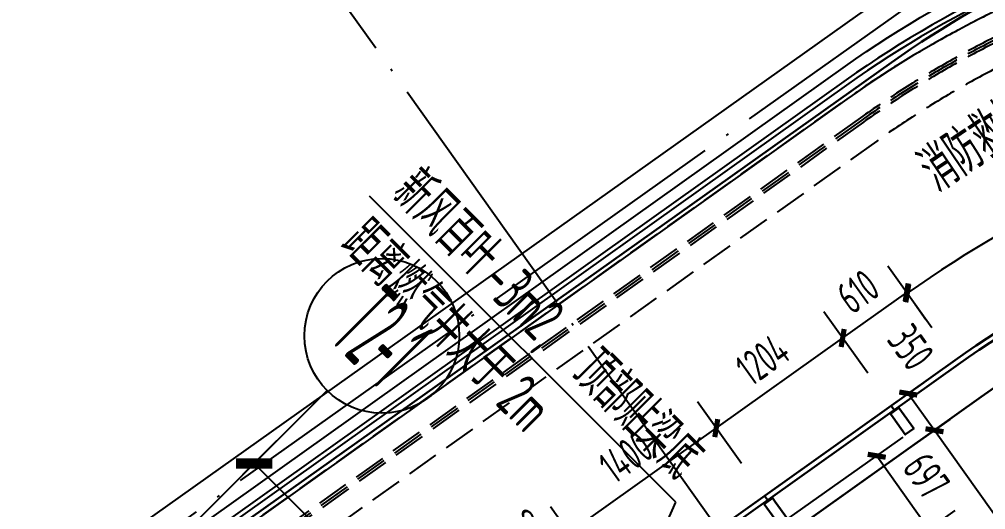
# Model space of a CAD drawing. Extents: x -936 to 12807311, y 101 to 1511157.
# Drawn here: x 12222528 to 12230018, y 1231463 to 1235267 of the extents above; entities that cross this region are included whole.
import ezdxf
from ezdxf.enums import TextEntityAlignment as Align

# ---------------------------------------------------------------- set-up
doc = ezdxf.new("R2010")
doc.units = 0
doc.header["$LTSCALE"] = 1000
doc.header["$MEASUREMENT"] = 0
for name, pattern in [('PX-GRID-T2$0$DOTE', [2.4200000000000004, 2, -0.2, 0.02, -0.2]), ('PX-PLAN-F2-T2$0$DASH', [0.35, 0.25, -0.1]), ('TX-GRID-T2$0$DOTE', [2.4200000000000004, 2, -0.2, 0.02, -0.2])]:
    doc.linetypes.add(name, pattern=pattern)
for name, color, linetype, lineweight in [('PX-GLAZ-F2$0$PX-GLAZ-F1$0$_EDO-ALUMINIUM-SECTION', 90, 'Continuous', 30), ('PX-GLAZ-F2$0$PX-GLAZ-F2$0$_EDO-GLASS-SECTION', 130, 'Continuous', 30), ('PX-GLAZ-F2$0$PX-GLAZ-F2$0$PX-GLAZ-F2$0$板边线', 36, 'Continuous', 30), ('PX-PLAN-F2-T2$0$板边线', 36, 'Continuous', 30)]:
    doc.layers.add(name, color=color, linetype=linetype, lineweight=lineweight)
for name, color, linetype in [('PX-GLAZ-F2$0$PX-GLAZ-F2$0$PX-GLAZ-F2$0$G-LINE2', 2, 'Continuous'), ('PX-GLAZ-F2$0$PX-GLAZ-F2$0$PX-GLAZ-F2$0$幕墙线', 104, 'Continuous'), ('PX-GLAZ-F2$0$PX-GLAZ-F2$0$PX-GLAZ-F2$0$平台轮廓', 3, 'Continuous'), ('PX-GLAZ-F2$0$PX-GLAZ-F2$0$PX-GLAZ-F2$0$挑檐', 53, 'Continuous'), ('PX-GRID-T2$0$DOTE', 1, 'Continuous'), ('PX-PLAN-F2-T2$0$A-FLOR', 2, 'Continuous'), ('PX-PLAN-F2-T2$0$A-SHFT', 161, 'Continuous'), ('PX-PLAN-F2-T2$0$DIM_LEAD', 3, 'Continuous'), ('PX-PLAN-F2-T2$0$E_STAIR', 2, 'Continuous'), ('PX-PLAN-F2-T2$0$PUB_DIM', 3, 'Continuous'), ('PX-PLAN-F2-T2$0$PUB_TEXT', 7, 'Continuous'), ('TX-GRID-T2$0$A-SYMB', 4, 'Continuous'), ('TX-GRID-T2$0$DOTE', 1, 'Continuous'), ('TX-GRID-T2$0$PUB_DIM', 3, 'Continuous')]:
    doc.layers.add(name, color=color, linetype=linetype)
doc.styles.add('PX-PLAN-F2-T2$0$XD2008', font='xd-hzs.shx', dxfattribs={"width": 0.7, "bigfont": 'xd-hztxt.shx'})
doc.styles.add('PX-PLAN-F2-T2$0$XD2008_T3', font='xd-hzs.shx', dxfattribs={"width": 0.7, "bigfont": 'xd-hztxt.shx'})
doc.styles.add('TX-GRID-T2$0$X-01-GRID-01$0$1600-CD-B1-09-Grid$0$XD2008', font='xd-hzs.shx', dxfattribs={"width": 0.7, "bigfont": 'xd-hztxt.shx'})
doc.styles.add('TX-GRID-T2$0$XD2008_T3', font='xd-hzs.shx', dxfattribs={"width": 0.7, "bigfont": 'xd-hztxt.shx'})
doc.dimstyles.new('PX-PLAN-F2-T2$0$_TCH_ARCH&&100', dxfattribs={"dimtxt": 250, "dimasz": 100, "dimexe": 250, "dimexo": 300, "dimgap": 100, "dimtad": 1, "dimdec": 0, "dimzin": 0, "dimdsep": 46, "dimtxsty": 'PX-PLAN-F2-T2$0$XD2008_T3', "dimblk": 'PX-PLAN-F2-T2$0$_ArchTick', "dimcen": 0.09, "dimclrd": 1, "dimclrt": 4, "dimazin": 2, "dimtfac": 1, "dimtdec": 0, "dimtix": 1, "dimtmove": 2, "dimatfit": 3, "dimfxl": 0, "dimtolj": 1, "dimtzin": 0, "dimarcsym": 0})
doc.dimstyles.new('TX-GRID-T2$0$_TCH_ARCH&&100', dxfattribs={"dimtxt": 350, "dimasz": 200, "dimexe": 250, "dimexo": 300, "dimgap": 100, "dimtad": 1, "dimdec": 0, "dimzin": 0, "dimdsep": 46, "dimtxsty": 'TX-GRID-T2$0$XD2008_T3', "dimblk": 'TX-GRID-T2$0$_ArchTick', "dimcen": 0.09, "dimclrd": 1, "dimclre": 1, "dimclrt": 4, "dimazin": 2, "dimtfac": 1, "dimtdec": 0, "dimtix": 1, "dimtmove": 2, "dimatfit": 3, "dimfxl": 0, "dimtolj": 1, "dimtzin": 0, "dimarcsym": 0})

# ---------------------------------------------------------------- blocks, each defined once
blk = doc.blocks.new('PX-PLAN-F2-T2$0$eee')
at = {"layer": 'PX-PLAN-F2-T2$0$A-SHFT', "linetype": 'PX-PLAN-F2-T2$0$DASH', "ltscale": 1000, "insert": (-60750.46952507086, 23276.41111742333, 1.065399630190051), "char_height": 350.0000000000001, "attachment_point": 5, "rotation": 88.68195650637544, "style": 'PX-PLAN-F2-T2$0$XD2008'}
blk.add_mtext_dynamic_manual_height_columns('消防救援窗', width=2638.099452360598, gutter_width=1750, heights=[0], dxfattribs=at)
blk = doc.blocks.new('PX-PLAN-F2-T2$0$A$C5CD76682')
at = {"layer": 'PX-PLAN-F2-T2$0$A-FLOR', "linetype": 'PX-PLAN-F2-T2$0$DASH'}
for points in [[(-68933.35133483633, -78064.47829573462), (-55368.02361179516, -64469.00203126902, -0.1986928279657215), (-49720.53189619258, -62119.58896399988), (-46347.69186406024, -62112.99582267599), (-46347.69293056801, -59066.19324477576), (-45279.02928960696, -59066.25828456646), (-34909.58160972968, -69435.86935456516, 0.1006262629319117), (-34477.59363347106, -72050.24720575986), (-33757.18446526863, -73939.30945010157, 0.03454356168441677), (-30907.60119462386, -79200.10828632815, 0.03812612594061024), (-27619.50314404629, -83592.30915138172), (-26196.47180199996, -85052.3194923331, 0.07572757434310838), (-21840.38793206587, -88509.80089817243, 0.172624993256685), (-3750.35230627656, -87883.58825255837), (-3744.766391277313, -110725.1958399038, 0.02621051408109469), (-4335.82475765422, -110692.7006314634), (-9101.299552245066, -110693.3660044852, 0.3753921733041224), (-14700.3938829992, -115586.6341785095)], [(-14878.77210838161, -115562.5259079472, -0.3753921733041775), (-9101.299551161006, -110513.3660044833), (-4335.612964402884, -110512.7006001375, -0.01763374313994001), (-3924.814569558948, -110528.2099464503), (-3930.287918843329, -88146.89971460542, -0.1703051523854325), (-21913.10867368057, -88675.56285597896, -0.07595757784907274), (-26326.86688517034, -85176.42309203139), (-27751.77665533312, -83714.48550998839, -0.03815961688018475), (-31059.49175537191, -79296.69636818022, -0.03457622140681653), (-33923.34988056682, -74008.74417679524), (-34645.77871554159, -72114.38594731921, -0.09771003371985143), (-35091.90856849216, -69508.09996965853), (-45353.59309916012, -59246.25374688162), (-46167.69286755659, -59246.20420006802), (-46167.69180117734, -62292.64430706622), (-49720.18003747426, -62299.58862009784, 0.1986928279656787), (-55240.60318947211, -64596.13989335252), (-68805.9309125524, -78191.61615785817)], [(-14898.5919112023, -115559.847211218, -0.3753921733041698), (-9101.299551041797, -110493.3660044847), (-4335.589659003541, -110492.7005966888, -0.01671499834421015), (-3944.819822285324, -110506.7332353196), (-3950.280805874616, -88175.98810034199, -0.1700499546230562), (-21921.18669195659, -88693.98063787166, -0.0759828745598297), (-26341.3547817003, -85190.21283852076), (-27766.47319384292, -83728.06119271228, -0.0381633226824409), (-31076.36848434247, -79307.42837727489, -0.03457983780074109), (-33941.81293746643, -74016.4585355143), (-34664.46594688296, -72121.51247415924, -0.09739365978734307), (-35112.11377280578, -69516.1789410566), (-45361.87796688639, -59266.25324269431), (-46147.6928605549, -59266.20541732246), (-46147.69179419056, -62312.60524977557), (-49720.14094206132, -62319.58858188661, 0.19869282796569), (-55226.44536476955, -64610.26632247353), (-68791.77308785543, -78205.74258698337)], [(-14918.41171402112, -115557.1685144897, -0.3753921733041062), (-9101.299550920725, -110473.3660044838), (-4335.566398179159, -110472.7005932457, -0.015802777303279), (-3964.825055746362, -110485.3353079013), (-3970.273701041937, -88205.04322223226, -0.1697952622343388), (-21929.26430450566, -88712.39837656962, -0.0760081199583969), (-26355.84258954972, -85204.0026759957), (-27781.1696290113, -83741.63698146446, -0.03816702541763414), (-31093.24521331489, -79318.1603863691, -0.03458345170460089), (-33960.27604588307, -74024.17275914596), (-34683.15317822434, -72128.63900099928, -0.09707877194841798), (-35132.30851110071, -69524.26837864378), (-45370.16283461452, -59286.25273850793), (-46127.69285355695, -59286.20663457736), (-46127.69178720377, -62332.56619248493), (-49720.10184664652, -62339.58854367537, 0.1986928279657), (-55212.28754006699, -64624.39275159361), (-68777.6152631566, -78219.86901610857)], [(-15096.78993940353, -115533.0602439274, -0.3753921733041229), (-9101.299549838528, -110293.3660044842), (-4335.359019456431, -110292.7005625363, -0.007873180019193196), (-4144.871323412284, -110296.1622010535), (-4150.210119074211, -88465.06102394965, -0.16752545991723), (-22001.9446068909, -88878.15614328673, -0.07623304675654877), (-26486.2288930025, -85328.1152835614), (-27913.43290915154, -83863.82383708749, -0.03820021271146339), (-31245.13577406295, -79414.74846822163, -0.03461586537929477), (-34126.44625825249, -74093.5949069229), (-34851.33826029487, -72192.77774255816, -0.09430977335149167), (-35313.59894663282, -69597.53553329734), (-45444.72664416209, -59466.24820082355), (-45947.69279054366, -59466.2175898701), (-45947.69172431901, -62512.21467687422), (-49719.7499879282, -62519.58819977334, 0.1986928279656756), (-55084.8671177458, -64751.53061367804), (-68650.19484087639, -78347.00687823398)]]:
    blk.add_lwpolyline(points, format="xyb", dxfattribs=at)
blk = doc.blocks.new('PX-PLAN-F2-T2$0$_ArchTick')
at = {"color": 0, "linetype": 'ByBlock', "const_width": 0.4}
blk.add_lwpolyline([(-0.5, -0.5), (0.5, 0.5)], dxfattribs=at)
blk = doc.blocks.new('*D930')
at = {"layer": 'Defpoints', "color": 0, "transparency": 16777216}
for p in [(12238012.01122467, 1233965.461974072), (12229293.89557932, 1233304.206891497), (12241624.16567949, 1231233.096143713), (12234424.27587798, 1226108.28293948)]:
    blk.add_point(p, dxfattribs=at)
at = {"layer": 'PX-PLAN-F2-T2$0$PUB_DIM', "color": 0, "lineweight": -2, "transparency": 16777216}
for p, q in [((12229468.05196088, 1233059.933367017), (12229555.13015166, 1232937.796604778)), ((12241379.75752991, 1231059.128743273), (12241257.55345511, 1230972.145043053))]:
    blk.add_line(p, q, dxfattribs=at)
at = {"layer": 'PX-PLAN-F2-T2$0$PUB_DIM', "color": 1, "lineweight": -2, "transparency": 16777216}
blk.add_arc((12234424.27587798, 1226108.28293948), 8637.540581642184, 35.44290007122474, 125.4872144816353, dxfattribs=at)
at = {"layer": 'PX-PLAN-F2-T2$0$PUB_DIM', "color": 1, "lineweight": -2, "transparency": 16777216, "xscale": 100, "yscale": 100, "zscale": 100}
for p, rotation in [((12229409.99983369, 1233141.357875177), 215.4872144816353), ((12241461.2269131, 1231117.117876753), 305.4429000712248)]:
    blk.add_blockref('PX-PLAN-F2-T2$0$_ArchTick', p, dxfattribs=dict(at, rotation=rotation))
at = {"layer": 'PX-PLAN-F2-T2$0$PUB_DIM', "color": 4, "transparency": 16777216, "insert": (12235892.34754313, 1234848.385407257), "char_height": 250, "attachment_point": 5, "rotation": 350.4650572764311, "style": 'PX-PLAN-F2-T2$0$XD2008_T3'}
blk.add_mtext('\\A1;11601', dxfattribs=at)
blk = doc.blocks.new('*D932')
at = {"layer": 'Defpoints', "color": 0, "transparency": 16777216}
for p in [(12229983.28796864, 1232337.258592784), (12234424.27612722, 1226108.283117179), (12234061.75535668, 1225849.821600426)]:
    blk.add_point(p, dxfattribs=at)
at = {"layer": 'PX-PLAN-F2-T2$0$PUB_DIM', "color": 0, "lineweight": -2, "transparency": 16777216}
for p, q in [((12229739.01444416, 1232163.102211223), (12229417.2059277, 1231933.666758064)), ((12234180.00260274, 1225934.126735618), (12233858.19408628, 1225704.691282458))]:
    blk.add_line(p, q, dxfattribs=at)
at = {"layer": 'PX-PLAN-F2-T2$0$PUB_DIM', "color": 1, "lineweight": -2, "transparency": 16777216}
blk.add_line((12229620.7671981, 1232078.797076032), (12234061.75535668, 1225849.821600426), dxfattribs=at)
at = {"layer": 'PX-PLAN-F2-T2$0$PUB_DIM', "color": 1, "lineweight": -2, "transparency": 16777216, "xscale": 100, "yscale": 100, "zscale": 100}
for p, rotation in [((12229620.7671981, 1232078.797076032), 125.4872144816402), ((12234061.75535668, 1225849.821600426), 305.4872144816401)]:
    blk.add_blockref('PX-PLAN-F2-T2$0$_ArchTick', p, dxfattribs=dict(at, rotation=rotation))
at = {"layer": 'PX-PLAN-F2-T2$0$PUB_DIM', "color": 4, "transparency": 16777216, "insert": (12232024.46642074, 1229094.926624401), "char_height": 250, "attachment_point": 5, "rotation": 305.48721448164014, "style": 'PX-PLAN-F2-T2$0$XD2008_T3'}
blk.add_mtext('\\A1;7650', dxfattribs=at)
blk = doc.blocks.new('*D933')
at = {"layer": 'Defpoints', "color": 0, "transparency": 16777216}
for p in [(12229780.10552349, 1232622.244371345), (12229983.28796864, 1232337.258592785), (12229620.7671981, 1232078.797076032)]:
    blk.add_point(p, dxfattribs=at)
at = {"layer": 'PX-PLAN-F2-T2$0$PUB_DIM', "color": 0, "lineweight": -2, "transparency": 16777216}
for p, q in [((12229535.83199901, 1232448.087989784), (12229214.02348254, 1232218.652536623)), ((12229739.01444416, 1232163.102211224), (12229417.2059277, 1231933.666758063))]:
    blk.add_line(p, q, dxfattribs=at)
at = {"layer": 'PX-PLAN-F2-T2$0$PUB_DIM', "color": 1, "lineweight": -2, "transparency": 16777216}
blk.add_line((12229417.58475294, 1232363.782854591), (12229620.7671981, 1232078.797076032), dxfattribs=at)
at = {"layer": 'PX-PLAN-F2-T2$0$PUB_DIM', "color": 1, "lineweight": -2, "transparency": 16777216, "xscale": 100, "yscale": 100, "zscale": 100}
for p, rotation in [((12229417.58475294, 1232363.782854591), 125.4872144816139), ((12229620.7671981, 1232078.797076032), 305.4872144816139)]:
    blk.add_blockref('PX-PLAN-F2-T2$0$_ArchTick', p, dxfattribs=dict(at, rotation=rotation))
at = {"layer": 'PX-PLAN-F2-T2$0$PUB_DIM', "color": 4, "transparency": 16777216, "insert": (12229437.23919182, 1232723.798033943), "char_height": 250, "attachment_point": 5, "rotation": 305.4872144816139, "style": 'PX-PLAN-F2-T2$0$XD2008_T3'}
blk.add_mtext('\\A1;350', dxfattribs=at)
blk = doc.blocks.new('*D1113')
at = {"layer": 'Defpoints', "color": 0, "transparency": 16777216}
for p in [(12226789.74541088, 1231282.31083458), (12227159.36563837, 1230764.253942642), (12226677.19464162, 1230420.237375577)]:
    blk.add_point(p, dxfattribs=at)
at = {"layer": 'PX-PLAN-F2-T2$0$PUB_DIM', "color": 0, "lineweight": -2, "transparency": 16777216}
for p, q in [((12226985.12543439, 1231008.467683692), (12226644.54524089, 1231485.822285456)), ((12226502.95443764, 1230664.451116627), (12226162.37424415, 1231141.805718391))]:
    blk.add_line(p, q, dxfattribs=at)
at = {"layer": 'PX-PLAN-F2-T2$0$PUB_DIM', "color": 1, "lineweight": -2, "transparency": 16777216}
blk.add_line((12226307.57441413, 1230938.294267516), (12226789.74541088, 1231282.31083458), dxfattribs=at)
at = {"layer": 'PX-PLAN-F2-T2$0$PUB_DIM', "color": 1, "lineweight": -2, "transparency": 16777216, "xscale": 100, "yscale": 100, "zscale": 100}
for p, rotation in [((12226789.74541088, 1231282.31083458), 35.5068779243147), ((12226307.57441413, 1230938.294267516), 215.5068779243147)]:
    blk.add_blockref('PX-PLAN-F2-T2$0$_ArchTick', p, dxfattribs=dict(at, rotation=rotation))
at = {"layer": 'PX-PLAN-F2-T2$0$PUB_DIM', "color": 4, "transparency": 16777216, "insert": (12226417.97975952, 1231293.462856837), "char_height": 250, "attachment_point": 5, "rotation": 35.5068779243147, "style": 'PX-PLAN-F2-T2$0$XD2008_T3'}
blk.add_mtext('\\A1;592', dxfattribs=at)
blk = doc.blocks.new('*D1114')
at = {"layer": 'Defpoints', "color": 0, "transparency": 16777216}
for p in [(12227929.41051723, 1232095.432486719), (12228299.03074472, 1231577.375594782), (12227159.36563837, 1230764.253942642)]:
    blk.add_point(p, dxfattribs=at)
at = {"layer": 'PX-PLAN-F2-T2$0$PUB_DIM', "color": 0, "lineweight": -2, "transparency": 16777216}
for p, q in [((12228124.79054074, 1231821.589335832), (12227784.21034725, 1232298.943937594)), ((12226985.12543439, 1231008.467683692), (12226644.5452409, 1231485.822285455))]:
    blk.add_line(p, q, dxfattribs=at)
at = {"layer": 'PX-PLAN-F2-T2$0$PUB_DIM', "color": 1, "lineweight": -2, "transparency": 16777216}
blk.add_line((12226789.74541088, 1231282.31083458), (12227929.41051723, 1232095.432486719), dxfattribs=at)
at = {"layer": 'PX-PLAN-F2-T2$0$PUB_DIM', "color": 1, "lineweight": -2, "transparency": 16777216, "xscale": 100, "yscale": 100, "zscale": 100}
for p, rotation in [((12227929.41051723, 1232095.432486719), 35.50687792428952), ((12226789.74541088, 1231282.31083458), 215.5068779242895)]:
    blk.add_blockref('PX-PLAN-F2-T2$0$_ArchTick', p, dxfattribs=dict(at, rotation=rotation))
at = {"layer": 'PX-PLAN-F2-T2$0$PUB_DIM', "color": 4, "transparency": 16777216, "insert": (12227228.89781107, 1231872.031966438), "char_height": 250, "attachment_point": 5, "rotation": 35.50687792428952, "style": 'PX-PLAN-F2-T2$0$XD2008_T3'}
blk.add_mtext('\\A1;1400', dxfattribs=at)
blk = doc.blocks.new('*D1115')
at = {"layer": 'Defpoints', "color": 0, "transparency": 16777216}
for p in [(12228909.14019381, 1232794.444335748), (12229278.7604213, 1232276.387443812), (12228299.03074472, 1231577.375594782)]:
    blk.add_point(p, dxfattribs=at)
at = {"layer": 'PX-PLAN-F2-T2$0$PUB_DIM', "color": 0, "lineweight": -2, "transparency": 16777216}
for p, q in [((12229104.52021732, 1232520.601184862), (12228763.94002382, 1232997.955786624)), ((12228124.79054074, 1231821.589335832), (12227784.21034725, 1232298.943937594))]:
    blk.add_line(p, q, dxfattribs=at)
at = {"layer": 'PX-PLAN-F2-T2$0$PUB_DIM', "color": 1, "lineweight": -2, "transparency": 16777216}
blk.add_line((12227929.41051723, 1232095.432486719), (12228909.14019381, 1232794.444335748), dxfattribs=at)
at = {"layer": 'PX-PLAN-F2-T2$0$PUB_DIM', "color": 1, "lineweight": -2, "transparency": 16777216, "xscale": 100, "yscale": 100, "zscale": 100}
for p, rotation in [((12228909.14019381, 1232794.444335748), 35.50687792428661), ((12227929.41051723, 1232095.432486719), 215.5068779242866)]:
    blk.add_blockref('PX-PLAN-F2-T2$0$_ArchTick', p, dxfattribs=dict(at, rotation=rotation))
at = {"layer": 'PX-PLAN-F2-T2$0$PUB_DIM', "color": 4, "transparency": 16777216, "insert": (12228288.59520253, 1232628.098717021), "char_height": 250, "attachment_point": 5, "rotation": 35.506877924286606, "style": 'PX-PLAN-F2-T2$0$XD2008_T3'}
blk.add_mtext('\\A1;1204', dxfattribs=at)
blk = doc.blocks.new('*D1116')
at = {"layer": 'Defpoints', "color": 0, "transparency": 16777216}
for p in [(12229405.38313702, 1233148.500873588), (12229775.00336451, 1232630.44398165), (12229278.7604213, 1232276.387443811)]:
    blk.add_point(p, dxfattribs=at)
at = {"layer": 'PX-PLAN-F2-T2$0$PUB_DIM', "color": 0, "lineweight": -2, "transparency": 16777216}
for p, q in [((12229600.76316053, 1232874.6577227), (12229260.18296704, 1233352.012324464)), ((12229104.52021732, 1232520.601184861), (12228763.94002382, 1232997.955786624))]:
    blk.add_line(p, q, dxfattribs=at)
at = {"layer": 'PX-PLAN-F2-T2$0$PUB_DIM', "color": 1, "lineweight": -2, "transparency": 16777216}
blk.add_line((12228909.1401938, 1232794.444335748), (12229405.38313702, 1233148.500873588), dxfattribs=at)
at = {"layer": 'PX-PLAN-F2-T2$0$PUB_DIM', "color": 1, "lineweight": -2, "transparency": 16777216, "xscale": 100, "yscale": 100, "zscale": 100}
for p, rotation in [((12229405.38313702, 1233148.500873588), 35.50687792429022), ((12228909.1401938, 1232794.444335748), 215.5068779242902)]:
    blk.add_blockref('PX-PLAN-F2-T2$0$_ArchTick', p, dxfattribs=dict(at, rotation=rotation))
at = {"layer": 'PX-PLAN-F2-T2$0$PUB_DIM', "color": 4, "transparency": 16777216, "insert": (12229026.58151243, 1233154.632910455), "char_height": 250, "attachment_point": 5, "rotation": 35.50687792429021, "style": 'PX-PLAN-F2-T2$0$XD2008_T3'}
blk.add_mtext('\\A1;610', dxfattribs=at)
blk = doc.blocks.new('*D1128')
at = {"layer": 'Defpoints', "color": 0, "transparency": 16777216}
for p in [(12229577.63857578, 1231312.401463415), (12228251.35635839, 1231224.911973043), (12228655.60545591, 1230656.574485745)]:
    blk.add_point(p, dxfattribs=at)
at = {"layer": 'PX-PLAN-F2-T2$0$PUB_DIM', "color": 0, "lineweight": -2, "transparency": 16777216}
for p, q in [((12228495.82304631, 1231398.797103223), (12229377.11171819, 1232025.643225863)), ((12228900.07214383, 1230830.459615925), (12229781.36081571, 1231457.305738565))]:
    blk.add_line(p, q, dxfattribs=at)
at = {"layer": 'PX-PLAN-F2-T2$0$PUB_DIM', "color": 1, "lineweight": -2, "transparency": 16777216}
blk.add_line((12229173.38947826, 1231880.738950713), (12229577.63857578, 1231312.401463415), dxfattribs=at)
at = {"layer": 'PX-PLAN-F2-T2$0$PUB_DIM', "color": 1, "lineweight": -2, "transparency": 16777216, "xscale": 100, "yscale": 100, "zscale": 100}
for p, rotation in [((12229173.38947826, 1231880.738950713), 125.4236160409244), ((12229577.63857578, 1231312.401463415), 305.4236160409243)]:
    blk.add_blockref('PX-PLAN-F2-T2$0$_ArchTick', p, dxfattribs=dict(at, rotation=rotation))
at = {"layer": 'PX-PLAN-F2-T2$0$PUB_DIM', "color": 4, "transparency": 16777216, "insert": (12229558.86404296, 1231726.9840547), "char_height": 250, "attachment_point": 5, "rotation": 305.4236160408049, "style": 'PX-PLAN-F2-T2$0$XD2008_T3'}
blk.add_mtext('\\A1;697', dxfattribs=at)
blk = doc.blocks.new('PX-GLAZ-F2$0$PX-GLAZ-F1$0$标准块')
at = {"layer": 'PX-GLAZ-F2$0$PX-GLAZ-F1$0$_EDO-ALUMINIUM-SECTION'}
blk.add_line((0, 1.818989403545856e-12), (0, -49.99999999950887), dxfattribs=at)
at = {"layer": 'PX-GLAZ-F2$0$PX-GLAZ-F1$0$_EDO-ALUMINIUM-SECTION', "extrusion": (1.582935171828836e-17, 0.001776255547346145, 0.9999984224568709)}
blk.add_lwpolyline([(40.00000000745422, -48.99697739349076), (40.00000000745968, -85.00000055085289), (40.00000000745423, -248.9969773934907), (-39.999993007621, -248.9969863816771), (-39.99999388306605, -85.16749745930527), (-40.0000070538299, -50.00333913813843), (40.00000000931686, -49.99650310656641)], close=True, dxfattribs=at)
blk = doc.blocks.new('PX-GLAZ-F2')
at = {"layer": 'PX-GLAZ-F2$0$PX-GLAZ-F2$0$_EDO-GLASS-SECTION', "elevation": 41.43412351709873}
for points in [[(12241474.24143483, 1229999.966796698), (12240944.12698803, 1230745.25953344, 0.4145387134987962), (12229780.84510944, 1232622.283417654), (12223810.37914897, 1228365.601281809)], [(12241441.64587631, 1229976.782112855), (12240911.53142951, 1230722.074849597, 0.4145387134987953), (12229804.06596032, 1232589.71361439), (12223833.59999985, 1228333.031478545)]]:
    blk.add_lwpolyline(points, format="xyb", dxfattribs=at)
at = {"layer": 'PX-GLAZ-F2$0$PX-GLAZ-F2$0$PX-GLAZ-F2$0$G-LINE2'}
blk.add_lwpolyline([(12238592.70610205, 1238499.595359023), (12238109.90789795, 1235637.942204633), (12234895.75542343, 1236173.753146243, 0.1986928279639997), (12228936.10942115, 1234796.609738562), (12212642.55633058, 1223180.016210828), (12213954.78054513, 1221339.477084188)], format="xyb", dxfattribs=at)
at = {"layer": 'PX-GLAZ-F2$0$PX-GLAZ-F2$0$PX-GLAZ-F2$0$幕墙线'}
blk.add_lwpolyline([(12248053.78941447, 1210502.589564155), (12245734.06791019, 1223062.231179444, 0.09436380709108651), (12244535.72463519, 1225694.7207171), (12240943.3873677, 1230745.220452754, 0.4145387134986706), (12229780.10548911, 1232622.244336966), (12213217.07957985, 1220813.528433976), (12206913.43310412, 1216319.303147774, 0.4637225961144672)], format="xyb", dxfattribs=at)
at = {"layer": 'PX-GLAZ-F2$0$PX-GLAZ-F2$0$PX-GLAZ-F2$0$平台轮廓', "ltscale": 100}
blk.add_lwpolyline([(12223916.11405422, 1187529.837026959), (12203144.37690805, 1208301.503765796, -0.4640598210280252), (12203909.30783153, 1217433.485423269), (12229027.56682404, 1235299.689258955, -0.198404386451739), (12234979.97941946, 1236671.681615619), (12237695.79396392, 1236218.945424811), (12238094.74854589, 1238583.638640783)], format="xyb", dxfattribs=at)
at = {"layer": 'PX-GLAZ-F2$0$PX-GLAZ-F2$0$PX-GLAZ-F2$0$挑檐'}
for points in [[(12212516.0105445, 1223201.221743438), (12228930.45020966, 1234904.00213245, -0.1986928279628299), (12234890.0962119, 1236281.145540136), (12238023.80500077, 1235758.744854373), (12238489.17037255, 1238517.069704735)], [(12238632.14828471, 1238492.938465418), (12238142.70900164, 1235591.922147587), (12234897.63799898, 1236132.887320625, 0.1986928279643677), (12228937.99199669, 1234755.743912946), (12212690.49120408, 1223171.983667394), (12213982.7642536, 1221359.428249214)], [(12238735.68401422, 1238475.464119705), (12238228.81189881, 1235471.119497845), (12234901.8765822, 1236025.731750649, 0.1986928279657215), (12228942.23057987, 1234648.588342977), (12212815.61776286, 1223151.015957562), (12214055.81138792, 1221411.507673674)]]:
    blk.add_lwpolyline(points, format="xyb", dxfattribs=at)
at = {"layer": 'PX-GLAZ-F2$0$PX-GLAZ-F2$0$PX-GLAZ-F2$0$板边线', "color": 30}
for points in [[(12247664.32811371, 1210656.654380662), (12245455.68637959, 1222643.23697977, 0.1094446290082567), (12244250.51353254, 1225491.854767842), (12240656.68429596, 1230544.452076445, 0.4144401020143805), (12229983.28796864, 1232337.258592773), (12214063.76301599, 1220987.330810633), (12212646.85538726, 1223096.136586868), (12229288.39451702, 1234932.989225446, -0.1984043864517547), (12234905.98390396, 1236227.807012047), (12238064.80638038, 1235701.219783059), (12238788.16541589, 1239988.730896598), (12241866.53005493, 1239469.411808819, 0.2770883252378123), (12244214.52573608, 1240389.512656589), (12249520.93824099, 1247273.401702923, 0.2024703921410391), (12250401.49003438, 1250621.596855862), (12249522.30579264, 1256755.158653129, -0.07057643074467967), (12249514.33761037, 1262246.875308309)], [(12259900.97340318, 1183919.501128535), (12261231.54328036, 1191806.014055333, 0.2872720779217103), (12259405.17335881, 1196219.768406506), (12252901.94805546, 1200852.470497589), (12251188.39440859, 1202065.544517977, -0.04537702589372927), (12248698.58517421, 1204191.44410677, -0.0429609424916069), (12247327.78519063, 1205860.772290061, -0.05256075040694312), (12245550.37062832, 1209140.591643205), (12247664.32811371, 1210656.654380689), (12245455.68637959, 1222643.236979797, 0.1094446290082567), (12244250.51353254, 1225491.854767869), (12240656.68429596, 1230544.452076473, 0.4144401020143805), (12229983.28796864, 1232337.2585928), (12208835.92408722, 1217260.109397036), (12215250.8371406, 1210845.213398917), (12213483.0725375, 1209077.444095921), (12218998.51276258, 1203562.018534519), (12220554.1505946, 1205117.658395993), (12230648.11196265, 1195023.724083109), (12228467.12394936, 1192842.732161185)]]:
    blk.add_lwpolyline(points, format="xyb", dxfattribs=at)
at = {"layer": 'PX-GLAZ-F2$0$PX-GLAZ-F1$0$_EDO-ALUMINIUM-SECTION', "extrusion": (-0.09851498857918889, 0.1294951574620656, 0.9866741109500732), "rotation": 178.3557701033975}
blk.add_blockref('PX-GLAZ-F2$0$PX-GLAZ-F1$0$标准块', (-10479018.77893564, 6338101.296215754, -1045235.360336348), dxfattribs=at)
at = {"layer": 'PX-GLAZ-F2$0$PX-GLAZ-F1$0$_EDO-ALUMINIUM-SECTION', "extrusion": (9.219921664970272e-05, -9.221412073757748e-05, 0.9999999914979302), "rotation": 35.48722896447495}
blk.add_blockref('PX-GLAZ-F2$0$PX-GLAZ-F1$0$标准块', (12228304.28230132, 1231570.187950879, 1013.521139932851), dxfattribs=at)
blk = doc.blocks.new('PX-GRID-T2')
at = {"layer": 'PX-GRID-T2$0$DOTE', "linetype": 'PX-GRID-T2$0$DOTE'}
for p, q in [((12245590.34873246, 1246874.42305112), (12191327.63263831, 1208277.999447532)), ((12239317.13029113, 1215322.668366494), (12219044.83952565, 1243823.484133351))]:
    blk.add_line(p, q, dxfattribs=at)
blk = doc.blocks.new('TX-GRID-T2$0$X-01-GRID-01$0$1600-CD-B1-09-Grid$0$ECADI-TAG-GRID')
at = {"color": 13}
blk.add_circle((2.91038304567337e-11, 1.455191522836685e-11), 6, dxfattribs=at)
at = {"style": 'TX-GRID-T2$0$X-01-GRID-01$0$1600-CD-B1-09-Grid$0$XD2008', "width": 0.4}
blk.add_attdef('GRID', text='', height=6.250000000000001, dxfattribs=at).set_placement((1.455191522836685e-11, 0), align=Align.MIDDLE)
blk = doc.blocks.new('TX-GRID-T2$0$_ArchTick')
at = {"color": 0, "linetype": 'ByBlock', "const_width": 0.4}
blk.add_lwpolyline([(-0.5, -0.5), (0.5, 0.5)], dxfattribs=at)
blk = doc.blocks.new('*D2322')
at = {"layer": 'Defpoints', "color": 0, "transparency": 16777216}
for p in [(12223781.96175371, 1231255.771744595), (12249273.19501507, 1206895.978486726), (12248707.51003528, 1206330.291952563)]:
    blk.add_point(p, dxfattribs=at)
at = {"layer": 'TX-GRID-T2$0$PUB_DIM', "color": 1, "lineweight": -2, "transparency": 16777216}
for p, q in [((12223994.09349662, 1231467.904070396), (12224524.42318592, 1231998.235216926)), ((12224347.6467335, 1231821.458278758), (12249273.19501507, 1206895.978486726)), ((12248919.64177819, 1206542.424278364), (12249449.9714675, 1207072.755424893))]:
    blk.add_line(p, q, dxfattribs=at)
at = {"layer": 'TX-GRID-T2$0$PUB_DIM', "color": 1, "lineweight": -2, "transparency": 16777216, "xscale": 200, "yscale": 200, "zscale": 200}
for p, rotation in [((12224347.6467335, 1231821.458278758), 135.0000787177692), ((12249273.19501507, 1206895.978486726), 315.0000787177692)]:
    blk.add_blockref('TX-GRID-T2$0$_ArchTick', p, dxfattribs=dict(at, rotation=rotation))
at = {"layer": 'TX-GRID-T2$0$PUB_DIM', "color": 4, "transparency": 16777216, "insert": (12237004.87497195, 1219553.173014726), "char_height": 350, "attachment_point": 5, "rotation": 315.00007871783987, "style": 'TX-GRID-T2$0$XD2008_T3'}
blk.add_mtext('\\A1;35250', dxfattribs=at)
blk = doc.blocks.new('PX-PLAN-F2-T2')
at = {"layer": 'PX-PLAN-F2-T2$0$DIM_LEAD'}
for p, q in [((12227615.39747597, 1231522.191416004), (12225242.78207074, 1233894.806821236)), ((12227354.83134829, 1230930.480799184), (12227615.39747597, 1231522.191416004))]:
    blk.add_line(p, q, dxfattribs=at)
at = {"layer": 'PX-PLAN-F2-T2$0$E_STAIR', "rotation": 350.4236160359783}
blk.add_blockref('PX-PLAN-F2-T2$0$A$C5CD76682', (12294263.89691355, 1289008.041697242), dxfattribs=at)
at = {"layer": 'PX-PLAN-F2-T2$0$板边线', "color": 6, "rotation": 305.4236160409605}
blk.add_blockref('PX-PLAN-F2-T2$0$eee', (12246284.77913175, 1171381.144425887), dxfattribs=at)
at = {"layer": 'PX-PLAN-F2-T2$0$PUB_TEXT', "style": 'PX-PLAN-F2-T2$0$XD2008', "width": 0.7}
for s, p in [('新风百叶', (12225391.27449479, 1233894.806821236)), ('距离燃气井大于', (12224995.29469732, 1233498.827023771)), ('-3m2,', (12226084.23914035, 1233201.842175673)), ('顶部贴梁底', (12226790.5300291, 1232495.551286927)), ('2m', (12226207.98282706, 1232286.138894036))]:
    blk.add_text(s, height=350, rotation=315, dxfattribs=at).set_placement(p)
at = {"layer": 'PX-PLAN-F2-T2$0$PUB_DIM'}
dim = blk.add_angular_dim_3p(base=(12238012.01122467, 1233965.461974072), center=(12234424.27587798, 1226108.28293948), p1=(12241624.16567949, 1231233.096143713), p2=(12229293.89557931, 1233304.206891497), text='11601', dimstyle='PX-PLAN-F2-T2$0$_TCH_ARCH&&100', dxfattribs=at)
dim.commit()
dim.dimension.update_dxf_attribs({"geometry": '*D930', "text_midpoint": (12235892.34754313, 1234848.385407257)})
for p1, p2, distance, picture, middle in [((12229278.7604213, 1232276.387443812), (12229775.00336451, 1232630.44398165), 636.3977182983048, '*D1116', (12229026.58151243, 1233154.632910455)), ((12228299.03074472, 1231577.375594781), (12229278.7604213, 1232276.387443812), 636.3977182955169, '*D1115', (12228288.59520253, 1232628.098717021)), ((12229983.28796864, 1232337.258592786), (12234424.27612722, 1226108.283117179), -445.22316282309174, '*D932', (12232024.46642074, 1229094.926624401)), ((12227159.36563837, 1230764.253942641), (12228299.03074472, 1231577.375594781), 636.3977182972229, '*D1114', (12227228.89781107, 1231872.031966438)), ((12226677.19464162, 1230420.237375578), (12227159.36563837, 1230764.253942642), 636.3977182974123, '*D1113', (12226417.97975952, 1231293.462856837))]:
    dim = blk.add_aligned_dim(p1=p1, p2=p2, distance=distance, dimstyle='PX-PLAN-F2-T2$0$_TCH_ARCH&&100', dxfattribs=at)
    dim.commit()
    dim.dimension.update_dxf_attribs({"geometry": picture, "text_midpoint": middle})
dim = blk.add_linear_dim(base=(12229620.7671981, 1232078.797076032), p1=(12229780.10552349, 1232622.244371345), p2=(12229983.28796864, 1232337.258592785), angle=305.48721448086906, dimstyle='PX-PLAN-F2-T2$0$_TCH_ARCH&&100', dxfattribs=at)
dim.commit()
dim.dimension.update_dxf_attribs({"geometry": '*D933', "text_midpoint": (12229437.23919182, 1232723.798033943), "dimtype": 161})
dim = blk.add_linear_dim(base=(12229577.63857578, 1231312.401463415), p1=(12228251.35635839, 1231224.911973043), p2=(12228655.60545591, 1230656.574485744), angle=305.42361604079963, dimstyle='PX-PLAN-F2-T2$0$_TCH_ARCH&&100', override={"dimgap": 0}, dxfattribs=at)
dim.commit()
dim.dimension.update_dxf_attribs({"geometry": '*D1128', "text_midpoint": (12229558.86404296, 1231726.9840547), "dimtype": 161, "text_rotation": 305.4236160408049})
blk = doc.blocks.new('TX-GRID-T2')
at = {"layer": 'TX-GRID-T2$0$DOTE', "linetype": 'TX-GRID-T2$0$DOTE'}
blk.add_line((12224913.33060353, 1232387.143703165), (12200284.95828167, 1207758.703737781), dxfattribs=at)
at = {"layer": 'TX-GRID-T2$0$A-SYMB', "xscale": 99.99999999999996, "yscale": 99.99999999999996, "zscale": 99.99999999999996, "rotation": 315}
blk.add_blockref('TX-GRID-T2$0$X-01-GRID-01$0$1600-CD-B1-09-Grid$0$ECADI-TAG-GRID', (12225337.59569316, 1232811.407619077), dxfattribs=at).add_auto_attribs({'GRID': 'T2-1'})
at = {"layer": 'TX-GRID-T2$0$PUB_DIM'}
dim = blk.add_linear_dim(base=(12249273.19501507, 1206895.978486726), p1=(12223781.96175371, 1231255.771744595), p2=(12248707.51003528, 1206330.291952563), angle=315.00007871776523, dimstyle='TX-GRID-T2$0$_TCH_ARCH&&100', override={"dimgap": 0}, dxfattribs=at)
dim.commit()
dim.dimension.update_dxf_attribs({"geometry": '*D2322', "text_midpoint": (12237004.87497195, 1219553.173014726), "dimtype": 161, "text_rotation": 315.0000787178399})

msp = doc.modelspace()

# ---------------------------------------------------------------- block references
for name in ['PX-PLAN-F2-T2', 'PX-GRID-T2', 'PX-GLAZ-F2', 'TX-GRID-T2']:
    msp.add_blockref(name, (0, 0))

doc.saveas('drawing.dxf')
